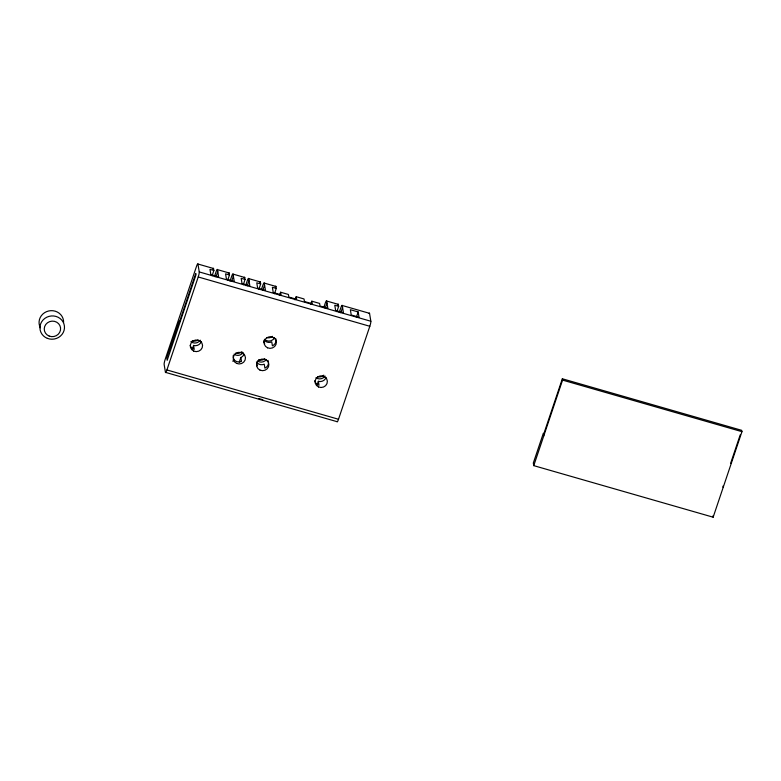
<?xml version="1.0" encoding="UTF-8"?>
<svg xmlns="http://www.w3.org/2000/svg" width="781" height="781" viewBox="0 0 781 781"><rect width="100%" height="100%" fill="white"/><g stroke="black" fill="none" stroke-linecap="round" stroke-linejoin="round"><path stroke-width="1.17" d="M179.493 321.792L195.767 273.438L195.992 274.756L167.183 360.305L166.744 357.669L179.376 321.137L178.127 324.857M339.218 312.507L340.77 307.899A4.1 0.596 -74 0 1 342.234 305.498L369.54 313.337L370.848 321.245A4.1 0.596 -74 0 1 369.813 326.282L338.505 419.26A4.1 0.596 -74 0 1 337.031 421.662L165.445 372.352A4.1 0.596 -74 0 0 166.909 369.95L198.218 276.972A4.1 0.596 -74 0 0 199.253 271.934L197.944 264.027L213.545 268.508L213.877 270.49L212.081 275.8M214.424 276.65L215.976 272.032A4.1 0.596 -74 0 1 217.45 269.63L229.145 272.989L229.477 274.971L227.681 280.281M215.986 276.923L217.772 271.612M192.419 348.853L193.571 345.446A6.15 5.818 -9.4 0 0 201.303 341.551M230.024 281.131L231.576 276.513A4.1 0.596 -74 0 1 233.041 274.111L244.746 277.48L245.068 279.452L243.281 284.762M231.586 281.404L233.373 276.093M245.624 285.612L247.177 280.994A4.1 0.596 -74 0 1 248.641 278.592L260.346 281.961L260.669 283.933L258.882 289.243M247.186 285.885L248.973 280.574M232.943 361.447L233.704 359.192L233.129 355.726M261.606 288.941L262.777 285.485A4.1 0.596 -74 0 1 264.242 283.083L275.947 286.442L276.269 288.414L274.482 293.734M262.777 290.366L264.574 285.055M239.298 362.081L240.851 357.473A6.15 5.818 -9.4 0 0 244.092 354.164M324.008 306.874L325.169 303.409A4.1 0.596 -74 0 1 326.643 301.007L338.339 304.375L338.661 306.347L336.875 311.658M325.179 308.3L326.966 302.989M340.78 312.781L342.566 307.47M317.213 384.721L318.365 381.313A6.15 5.818 -9.4 0 0 326.087 377.408M356.37 317.262L358.167 311.951L350.366 309.715L351.235 314.977L359.035 317.223L358.167 311.951M543.556 434.578L562.349 378.785L741.735 430.341L741.95 431.659L713.151 517.198L533.755 465.642L533.325 463.006L543.342 433.26L543.781 435.896M533.755 465.642L562.564 380.103L562.349 378.785M730.616 463.358L740.203 434.89M279.344 295.316L280.613 292.231L288.414 294.466L288.843 297.053L296.643 299.289L296.214 296.712L304.014 298.947L304.444 301.534L312.244 303.77L311.814 301.193L319.614 303.438L320.034 306.015L327.835 308.261L326.643 301.007M294.945 299.797L296.214 296.712M310.545 304.278L311.814 301.193M213.877 270.49L209.972 269.367L210.85 274.639L218.651 276.874L217.45 269.63M229.477 274.971L225.572 273.848L226.441 279.12L234.241 281.355L233.041 274.111M245.068 279.452L241.173 278.329L242.042 283.601L249.842 285.846L248.641 278.592M260.669 283.933L256.773 282.81L257.642 288.082L265.442 290.327L264.242 283.083M276.269 288.414L272.374 287.301L273.243 292.563L281.043 294.808L280.613 292.231M338.661 306.347L334.766 305.225L335.635 310.496L343.435 312.742L342.234 305.498M199.253 271.934L370.848 321.245M562.564 380.103L741.95 431.659M198.218 276.972L369.813 326.282M166.909 369.95L338.505 419.26M258.931 398.583L262.826 399.706M722.942 486.124L723.167 487.442M712.926 515.88L713.151 517.198M318.365 381.313L319.019 385.267A6.15 5.818 -9.4 0 1 314.831 380.737M264.163 340.877L264.613 343.601A6.15 5.818 -9.4 0 1 263.783 340.994M256.568 362.696L257.095 365.908A6.15 5.818 -9.4 0 1 256.568 364.815M240.851 357.473L241.505 361.427A6.15 5.818 -9.4 0 1 233.704 359.192M193.571 345.446L194.225 349.4A6.15 5.818 -9.4 0 1 190.183 345.475M165.445 372.352L164.137 364.444A4.1 0.596 -74 0 1 165.172 359.406L196.48 266.428A4.1 0.596 -74 0 1 197.944 264.027M267.99 360.363A6.15 5.818 -9.4 0 1 264.896 368.154L264.242 364.2A6.15 5.818 -9.4 0 1 256.441 361.954M198.042 340.077A6.15 5.818 -9.4 0 1 192.292 340.662M241.915 351.645A6.15 5.818 -9.4 0 1 235.706 353.168M323.812 375.173A6.15 5.818 -9.4 0 1 317.603 376.696M337.587 304.951A4.1 0.596 -74 0 1 338.339 304.375M259.712 282.312A4.1 0.596 -74 0 1 260.346 281.961M244.111 277.831A4.1 0.596 -74 0 1 244.746 277.48M369.013 313.493A4.1 0.596 -74 0 1 369.54 313.337M275.195 287.027A4.1 0.596 -74 0 1 275.947 286.442M228.394 273.575A4.1 0.596 -74 0 1 229.145 272.989M212.793 269.094A4.1 0.596 -74 0 1 213.545 268.508M200.258 340.184A6.15 5.818 -9.4 0 1 190.886 341.619M243.155 352.514A6.15 5.818 -9.4 0 1 234.066 354.174M325.042 376.042A6.15 5.818 -9.4 0 1 315.963 377.711M264.847 358.772A6.15 5.818 -9.4 0 1 258.589 359.719M266.35 359.524A6.15 5.818 -9.4 0 1 257.466 360.9M275.742 338.612A6.15 5.818 -9.4 0 1 272.413 345.837L271.759 341.883A6.15 5.818 -9.4 0 1 264.242 340.057M272.501 336.347A6.15 5.818 -9.4 0 1 266.614 337.577M274.57 337.724A6.15 5.818 -9.4 0 1 264.505 339.296M40.407 327.815A12.301 11.637 -9.4 0 1 48.637 310.984A12.301 11.637 -9.4 0 1 63.612 322.465M193.717 351.069A6.15 5.818 -9.4 0 0 202.562 345.309A6.15 5.818 -9.4 0 0 193.014 341.014A6.15 5.818 -9.4 0 0 193.717 351.069M236.614 363.399A6.15 5.818 -9.4 0 0 245.459 357.639A6.15 5.818 -9.4 0 0 235.911 353.344A6.15 5.818 -9.4 0 0 236.614 363.399M318.511 386.937A6.15 5.818 -9.4 0 0 327.356 381.167A6.15 5.818 -9.4 0 0 317.808 376.881A6.15 5.818 -9.4 0 0 318.511 386.937M260.014 370.126A6.15 5.818 -9.4 0 0 268.859 364.356A6.15 5.818 -9.4 0 0 259.312 360.07A6.15 5.818 -9.4 0 0 260.014 370.126M267.532 347.809A6.15 5.818 -9.4 0 0 276.367 342.049A6.15 5.818 -9.4 0 0 266.819 337.753A6.15 5.818 -9.4 0 0 267.532 347.809M47.358 338.358A12.301 11.637 -9.4 0 0 64.413 325.999A12.301 11.637 -9.4 0 0 44.859 318.365A12.301 11.637 -9.4 0 0 47.358 338.358M49.193 336.084A8.2 7.761 -9.4 0 0 60.557 327.835A8.2 7.761 -9.4 0 0 47.524 322.748A8.2 7.761 -9.4 0 0 49.193 336.084"/></g></svg>
